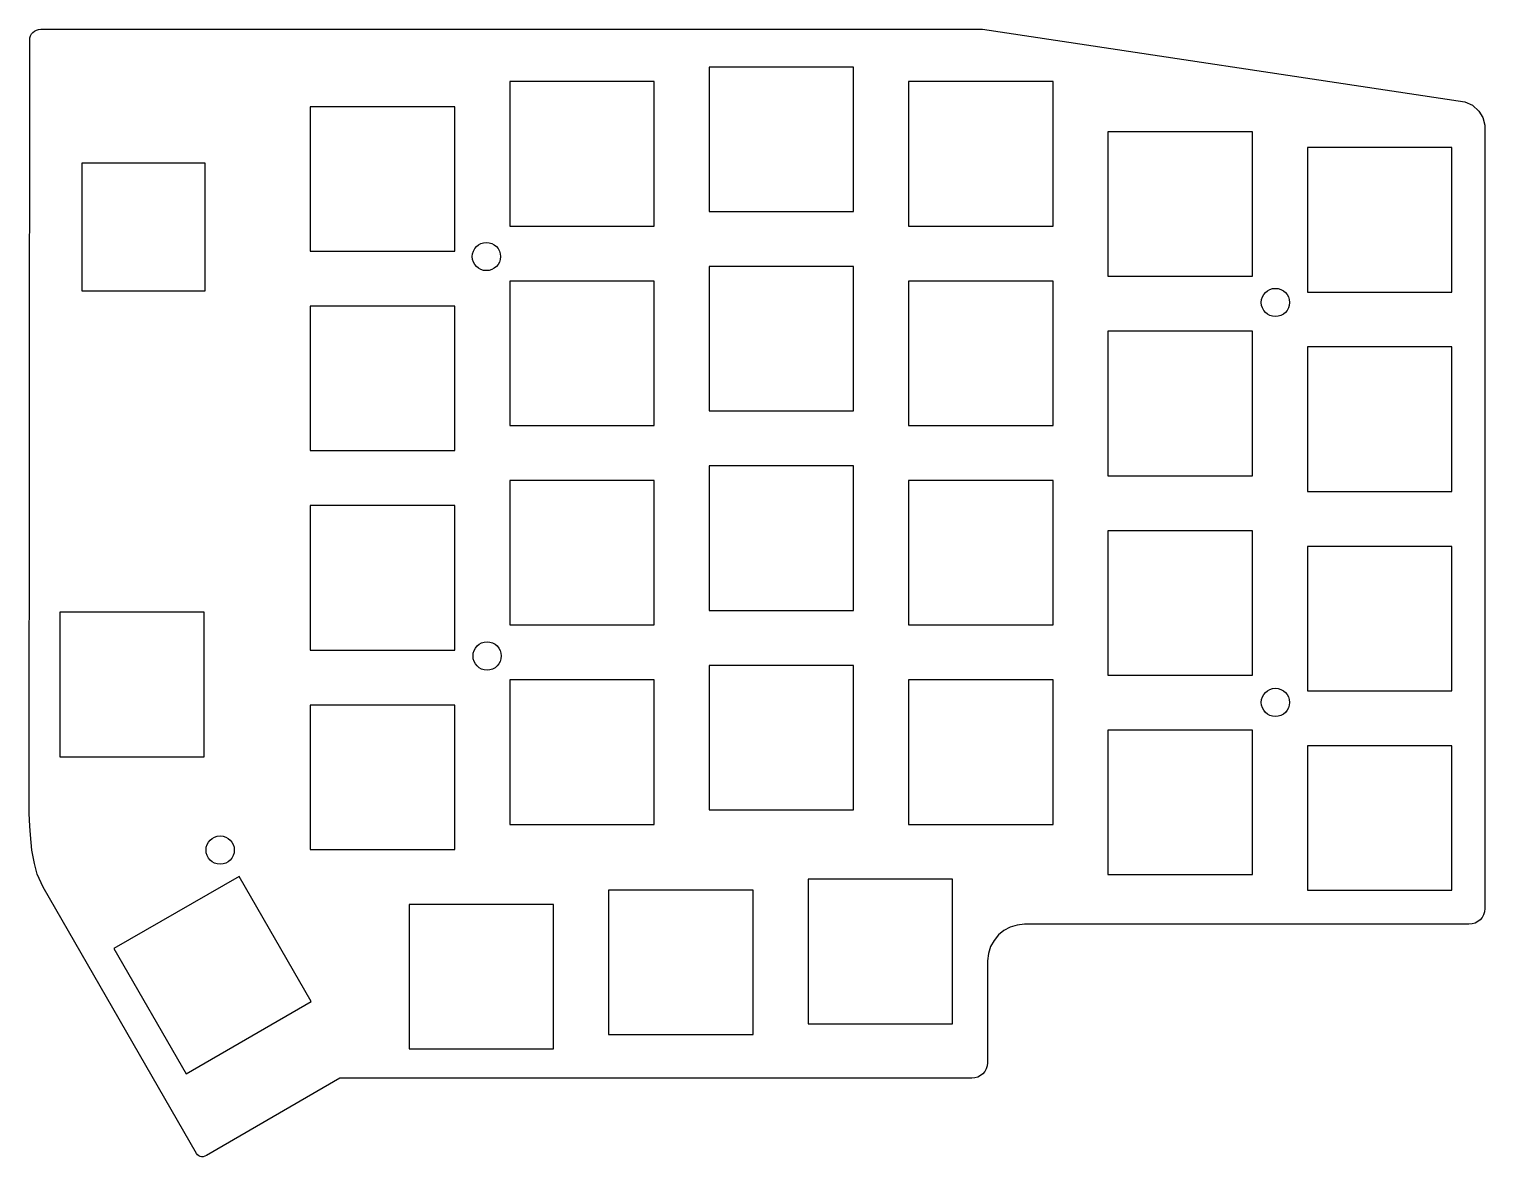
# Model space of a CAD drawing. Extents: x 5 to 144, y -107 to 1.
import ezdxf

# ---------------------------------------------------------------- set-up
doc = ezdxf.new("R2010")
doc.units = 0
doc.layers.get('0').update_dxf_attribs({"linetype": 'continuous'})

# ---------------------------------------------------------------- blocks, each defined once
blk = doc.blocks.new('FACEFEAT')
at = {"color": 0}
for p, q in [((4.64, -0.0541), (4.661983, 0.161525)), ((4.661983, 0.161525), (4.723117, 0.358685)), ((4.723117, 0.358685), (4.819869, 0.537051)), ((4.819869, 0.537051), (4.94803, 0.692417)), ((4.94803, 0.692417), (5.103397, 0.820579)), ((5.103397, 0.820579), (5.281763, 0.91733)), ((5.281763, 0.91733), (5.478922, 0.978465)), ((5.478922, 0.978465), (5.6941, 1)), ((5.6941, 1), (95.6437, 1.0033)), ((95.6437, 1.0033), (141.73522, -5.931055)), ((4.5847, -73.9267), (4.64, -0.0541)), ((69.5397, -2.6197), (69.5397, -16.4197)), ((83.3397, -2.6197), (69.5397, -2.6197)), ((83.3397, -16.4197), (83.3397, -2.6197)), ((50.4897, -4.0097), (50.4897, -17.8097)), ((64.2897, -4.0097), (50.4897, -4.0097)), ((64.2897, -17.8097), (64.2897, -4.0097)), ((88.5897, -4.0097), (88.5897, -17.8097)), ((102.3897, -4.0097), (88.5897, -4.0097)), ((102.3897, -17.8097), (102.3897, -4.0097)), ((31.4397, -6.4097), (31.4397, -20.2097)), ((45.2397, -6.4097), (31.4397, -6.4097)), ((45.2397, -20.2097), (45.2397, -6.4097)), ((141.73522, -5.931055), (142.451591, -6.27609)), ((142.451591, -6.27609), (143.07312, -6.8199)), ((143.07312, -6.8199), (143.44142, -7.4549)), ((143.44142, -7.4549), (143.64462, -8.1661)), ((143.64462, -8.1661), (143.64462, -82.9945)), ((107.6397, -8.8097), (107.6397, -22.6097)), ((121.4397, -8.8097), (107.6397, -8.8097)), ((121.4397, -22.6097), (121.4397, -8.8097)), ((126.6897, -10.3097), (126.6897, -24.1097)), ((140.4897, -10.3097), (126.6897, -10.3097)), ((140.4897, -24.1097), (140.4897, -10.3097)), ((9.6067, -11.8037), (9.6067, -24.0037)), ((21.4067, -11.8037), (9.6067, -11.8037)), ((21.4067, -24.0037), (21.4067, -11.8037)), ((69.5397, -16.4197), (83.3397, -16.4197)), ((50.4897, -17.8097), (64.2897, -17.8097)), ((88.5897, -17.8097), (102.3897, -17.8097)), ((31.4397, -20.2097), (45.2397, -20.2097)), ((69.5397, -21.6697), (69.5397, -35.4697)), ((83.3397, -21.6697), (69.5397, -21.6697)), ((83.3397, -35.4697), (83.3397, -21.6697)), ((50.4897, -23.0597), (50.4897, -36.8597)), ((64.2897, -23.0597), (50.4897, -23.0597)), ((64.2897, -36.8597), (64.2897, -23.0597)), ((88.5897, -23.0597), (88.5897, -36.8597)), ((102.3897, -23.0597), (88.5897, -23.0597)), ((102.3897, -36.8597), (102.3897, -23.0597)), ((107.6397, -22.6097), (121.4397, -22.6097)), ((9.6067, -24.0037), (21.4067, -24.0037)), ((126.6897, -24.1097), (140.4897, -24.1097)), ((31.4397, -25.4597), (31.4397, -39.2597)), ((45.2397, -25.4597), (31.4397, -25.4597)), ((45.2397, -39.2597), (45.2397, -25.4597)), ((107.6397, -27.8597), (107.6397, -41.6597)), ((121.4397, -27.8597), (107.6397, -27.8597)), ((121.4397, -41.6597), (121.4397, -27.8597)), ((126.6897, -29.3597), (126.6897, -43.1597)), ((140.4897, -29.3597), (126.6897, -29.3597)), ((140.4897, -43.1597), (140.4897, -29.3597)), ((69.5397, -35.4697), (83.3397, -35.4697)), ((50.4897, -36.8597), (64.2897, -36.8597)), ((88.5897, -36.8597), (102.3897, -36.8597)), ((31.4397, -39.2597), (45.2397, -39.2597)), ((69.5397, -40.7197), (69.5397, -54.5197)), ((83.3397, -40.7197), (69.5397, -40.7197)), ((83.3397, -54.5197), (83.3397, -40.7197)), ((107.6397, -41.6597), (121.4397, -41.6597)), ((50.4897, -42.1097), (50.4897, -55.9097)), ((64.2897, -42.1097), (50.4897, -42.1097)), ((64.2897, -55.9097), (64.2897, -42.1097)), ((88.5897, -42.1097), (88.5897, -55.9097)), ((102.3897, -42.1097), (88.5897, -42.1097)), ((102.3897, -55.9097), (102.3897, -42.1097)), ((126.6897, -43.1597), (140.4897, -43.1597)), ((31.4397, -44.5097), (31.4397, -58.3097)), ((45.2397, -44.5097), (31.4397, -44.5097)), ((45.2397, -58.3097), (45.2397, -44.5097)), ((107.6397, -46.9097), (107.6397, -60.7097)), ((121.4397, -46.9097), (107.6397, -46.9097)), ((121.4397, -60.7097), (121.4397, -46.9097)), ((126.6897, -48.4097), (126.6897, -62.2097)), ((140.4897, -48.4097), (126.6897, -48.4097)), ((140.4897, -62.2097), (140.4897, -48.4097)), ((7.5145, -54.695), (7.5145, -68.495)), ((21.3145, -54.695), (7.5145, -54.695)), ((21.3145, -68.495), (21.3145, -54.695)), ((69.5397, -54.5197), (83.3397, -54.5197)), ((50.4897, -55.9097), (64.2897, -55.9097)), ((88.5897, -55.9097), (102.3897, -55.9097)), ((31.4397, -58.3097), (45.2397, -58.3097)), ((69.5397, -59.7697), (69.5397, -73.5697)), ((83.3397, -59.7697), (69.5397, -59.7697)), ((83.3397, -73.5697), (83.3397, -59.7697)), ((50.4897, -61.1597), (50.4897, -74.9597)), ((64.2897, -61.1597), (50.4897, -61.1597)), ((64.2897, -74.9597), (64.2897, -61.1597)), ((88.5897, -61.1597), (88.5897, -74.9597)), ((102.3897, -61.1597), (88.5897, -61.1597)), ((102.3897, -74.9597), (102.3897, -61.1597)), ((107.6397, -60.7097), (121.4397, -60.7097)), ((126.6897, -62.2097), (140.4897, -62.2097)), ((31.4397, -63.5597), (31.4397, -77.3597)), ((45.2397, -63.5597), (31.4397, -63.5597)), ((45.2397, -77.3597), (45.2397, -63.5597)), ((107.6397, -65.9597), (107.6397, -79.7597)), ((121.4397, -65.9597), (107.6397, -65.9597)), ((121.4397, -79.7597), (121.4397, -65.9597)), ((126.6897, -67.4597), (126.6897, -81.2597)), ((140.4897, -67.4597), (126.6897, -67.4597)), ((140.4897, -81.2597), (140.4897, -67.4597)), ((7.5145, -68.495), (21.3145, -68.495)), ((69.5397, -73.5697), (83.3397, -73.5697)), ((4.6482, -75.1332), (4.5847, -73.9267)), ((50.4897, -74.9597), (64.2897, -74.9597)), ((88.5897, -74.9597), (102.3897, -74.9597)), ((4.7117, -75.9587), (4.6482, -75.1332)), ((4.8387, -77.4192), (4.7117, -75.9587)), ((5.0927, -78.6892), (4.8387, -77.4192)), ((31.4397, -77.3597), (45.2397, -77.3597)), ((5.3594, -79.7052), (5.0927, -78.6892)), ((5.9182, -80.9752), (5.3594, -79.7052)), ((24.636275, -79.931625), (12.685125, -86.831625)), ((31.536275, -91.882775), (24.636275, -79.931625)), ((78.9897, -80.2097), (78.9897, -94.0097)), ((92.7897, -80.2097), (78.9897, -80.2097)), ((92.7897, -94.0097), (92.7897, -80.2097)), ((107.6397, -79.7597), (121.4397, -79.7597)), ((20.569537, -106.39785), (5.9182, -80.9752)), ((59.9374, -81.238), (59.9374, -95.038)), ((73.7374, -81.238), (59.9374, -81.238)), ((73.7374, -95.038), (73.7374, -81.238)), ((126.6897, -81.2597), (140.4897, -81.2597)), ((40.8897, -82.6097), (40.8897, -96.4097)), ((54.6897, -82.6097), (40.8897, -82.6097)), ((54.6897, -96.4097), (54.6897, -82.6097)), ((143.607072, -83.308331), (143.519737, -83.589987)), ((143.64462, -82.9945), (143.607072, -83.308331)), ((98.296026, -84.778121), (97.701473, -85.100625)), ((98.953224, -84.574338), (98.296026, -84.778121)), ((99.659048, -84.503295), (98.953224, -84.574338)), ((142.12062, -84.50326), (99.659048, -84.503295)), ((142.440015, -84.475388), (142.12062, -84.50326)), ((142.721672, -84.388052), (142.440015, -84.475388)), ((142.97648, -84.249836), (142.721672, -84.388052)), ((143.198432, -84.066748), (142.97648, -84.249836)), ((143.381521, -83.844796), (143.198432, -84.066748)), ((143.519737, -83.589987), (143.381521, -83.844796)), ((96.756378, -86.04572), (96.433874, -86.640273)), ((97.183584, -85.527831), (96.756378, -86.04572)), ((97.701473, -85.100625), (97.183584, -85.527831)), ((12.685125, -86.831625), (19.585125, -98.782775)), ((96.230091, -87.297471), (96.13392, -88.00592)), ((96.433874, -86.640273), (96.230091, -87.297471)), ((96.13392, -88.00592), (96.13278, -97.737334)), ((19.585125, -98.782775), (31.536275, -91.882775)), ((78.9897, -94.0097), (92.7897, -94.0097)), ((59.9374, -95.038), (73.7374, -95.038)), ((40.8897, -96.4097), (54.6897, -96.4097)), ((95.876781, -98.553901), (95.693693, -98.775853)), ((96.014997, -98.299092), (95.876781, -98.553901)), ((96.102333, -98.017436), (96.014997, -98.299092)), ((96.13278, -97.737334), (96.102333, -98.017436)), ((34.25952, -99.21494), (21.534458, -106.581456)), ((94.63278, -99.21494), (34.25952, -99.21494)), ((94.935276, -99.184493), (94.63278, -99.21494)), ((95.216932, -99.097158), (94.935276, -99.184493)), ((95.47174, -98.958942), (95.216932, -99.097158)), ((95.693693, -98.775853), (95.47174, -98.958942)), ((20.674995, -106.532584), (20.569537, -106.39785)), ((20.792028, -106.632232), (20.674995, -106.532584)), ((20.92017, -106.696145), (20.792028, -106.632232)), ((21.058952, -106.723674), (20.92017, -106.696145)), ((21.207906, -106.714168), (21.058952, -106.723674)), ((21.366564, -106.666978), (21.207906, -106.714168)), ((21.534458, -106.581456), (21.366564, -106.666978))]:
    blk.add_line(p, q, dxfattribs=at)
for centre in [(48.26508, -20.71878), (123.6397, -25.1097), (48.3362, -58.8772), (123.6397, -63.3097), (22.8346, -77.4192)]:
    blk.add_circle(centre, 1.35, dxfattribs=at)

msp = doc.modelspace()

# ---------------------------------------------------------------- block references
at = {"color": 0}
msp.add_blockref('FACEFEAT', (0, 0), dxfattribs=at)

doc.saveas('drawing.dxf')
